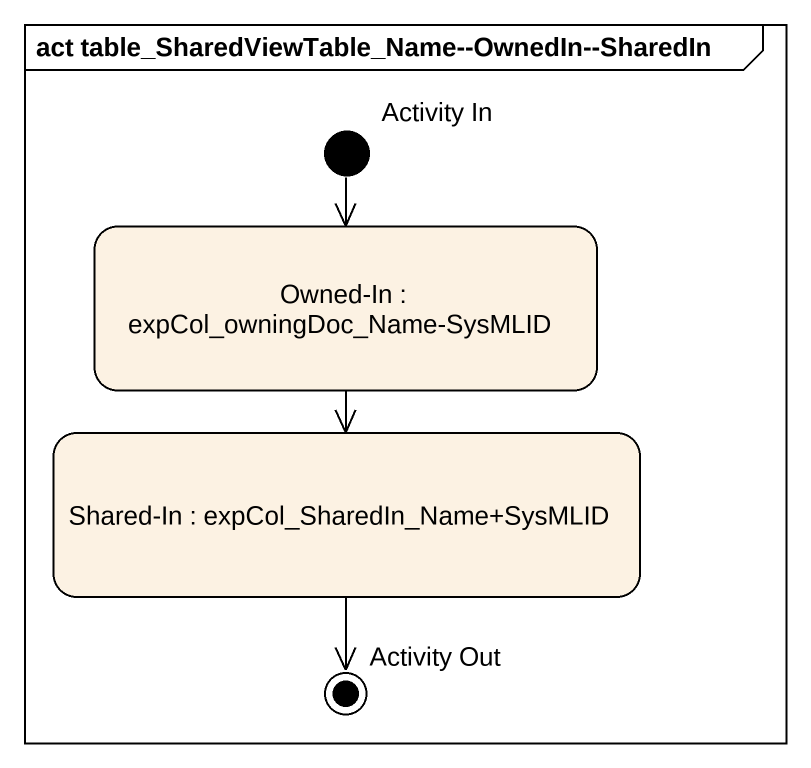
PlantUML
@startuml
mainframe act table_SharedViewTable_Name~--OwnedIn~--SharedIn
hide empty description
state "Activity In" as Activity_In <<start>>
state "Owned-In : expCol_owningDoc_Name-SysMLID" as Owned_In
state "Shared-In : expCol_SharedIn_Name+SysMLID" as Shared_In
state "Activity Out" as Activity_Out <<end>>
Activity_In --> Owned_In
Owned_In --> Shared_In
Shared_In --> Activity_Out
@enduml
